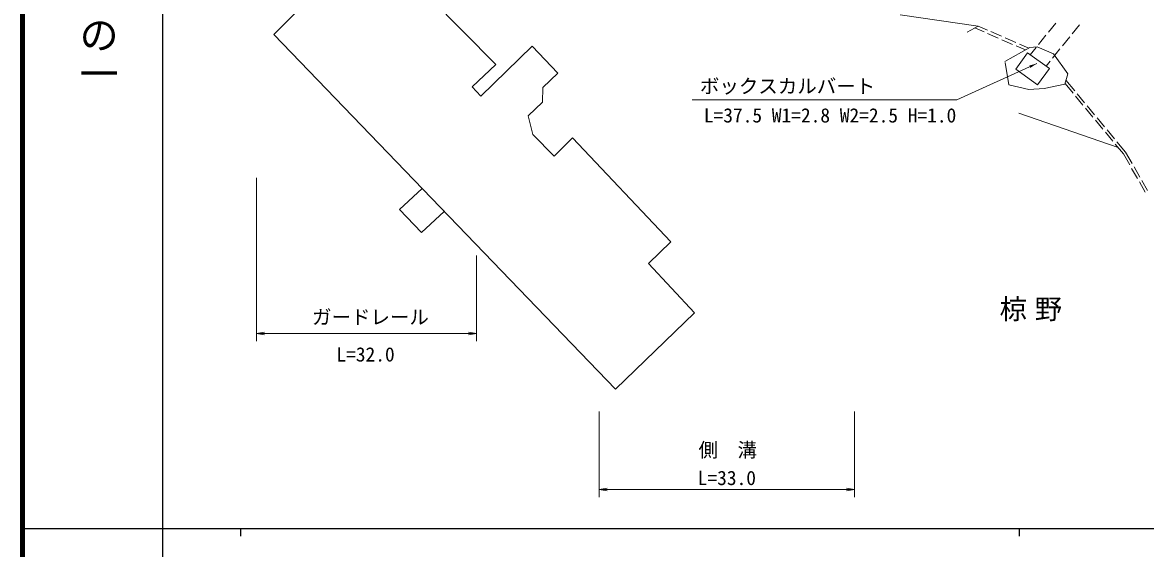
# Model space of a CAD drawing. Units: millimetres, scale not verified. Extents: x 40000 to 680000, y 20000 to 380000.
# Drawn here: x 40000 to 184223, y 202409 to 269919 of the extents above; entities that cross this region are included whole.
import ezdxf
from ezdxf.enums import TextEntityAlignment as Align

# ---------------------------------------------------------------- set-up
doc = ezdxf.new("R2010")
doc.units = ezdxf.units.MM
doc.header["$LTSCALE"] = 1000
doc.layers.add('M-BMK-HTXT', color=7, linetype='Continuous')
for name, color, linetype, lineweight in [('M-STR-HTXT', 7, 'Continuous', 13), ('M-TTL', 2, 'Continuous', 140), ('M-TTL-BAND', 7, 'Continuous', 25), ('M-WORK', 1, 'Continuous', 13)]:
    doc.layers.add(name, color=color, linetype=linetype, lineweight=lineweight)
doc.styles.add('@ＭＳ ゴシック', font='')
doc.styles.add('ＭＳ ゴシック', font='')
doc.styles.get('@ＭＳ ゴシック').set_extended_font_data('@MS Gothic')
doc.styles.get('ＭＳ ゴシック').set_extended_font_data('MS Gothic')

# ---------------------------------------------------------------- blocks, each defined once
blk = doc.blocks.new('filled_arrow')
at = {"color": 0, "linetype": 'Continuous', "lineweight": -2}
blk.add_solid([(7.5, 1.25), (0, 0), (7.5, -1.25)], dxfattribs=at)
blk = doc.blocks.new('open_arrow')
at = {"color": 0, "linetype": 'Continuous', "lineweight": -2}
blk.add_lwpolyline([(7.5, 1.25), (0, 0), (7.5, -1.25)], dxfattribs=at)

msp = doc.modelspace()

# ---------------------------------------------------------------- linework, layer by layer
at = {"layer": 'M-STR-HTXT'}
for p, q in [((171752, 268659), (172697, 269824)), ((170492, 267105), (171437, 268270)), ((174810, 268461), (175755, 269626)), ((173551, 266907), (174495, 268072)), ((169424, 265787), (170178, 266717)), ((172291, 265354), (173236, 266519)), ((171448, 264314), (171976, 264965)), ((70066, 250000), (70066, 229000)), ((98294, 240000), (98294, 229000)), ((70066, 230000), (98294, 230000)), ((114069, 220000), (114069, 209000)), ((146840, 220000), (146840, 209000)), ((114069, 210000), (146840, 210000))]:
    msp.add_line(p, q, dxfattribs=at)
msp.add_lwpolyline([(170268, 264646), (160000, 260000), (126000, 260000)], dxfattribs=at)
at = {"layer": 'M-TTL'}
msp.add_line((40000, 380000), (40000, 20000), dxfattribs=at)
at = {"layer": 'M-TTL-BAND'}
for p, q in [((58000, 370000), (58000, 20000)), ((40000, 205000), (579000, 205000)), ((68000, 205000), (68000, 204000)), ((168000, 205000), (168000, 204000))]:
    msp.add_line(p, q, dxfattribs=at)
at = {"layer": 'M-WORK'}
for p, q in [((100790, 264544), (84665, 280864)), ((75415, 271516), (72271, 268360)), ((152703, 270882), (162726, 269459)), ((72271, 268360), (116140, 222862)), ((162726, 269459), (161329, 268693)), ((162301, 269226), (163485, 268709)), ((162726, 269459), (163908, 268944)), ((163944, 268510), (165319, 267910)), ((164367, 268744), (165742, 268145)), ((105434, 266889), (98851, 260479)), ((108733, 263418), (105434, 266889)), ((165777, 267710), (167152, 267111)), ((166200, 267945), (167575, 267345)), ((167610, 266911), (168795, 266394)), ((168034, 267146), (169216, 266630)), ((166144, 264910), (169365, 266714)), ((167565, 263945), (169085, 266034)), ((169085, 266034), (171878, 264001)), ((169365, 266714), (170303, 266787)), ((170303, 266787), (172409, 265901)), ((172409, 265901), (174254, 263315)), ((97756, 261651), (100790, 264544)), ((166655, 261929), (166186, 264796)), ((170359, 261913), (167565, 263945)), ((171878, 264001), (170359, 261913)), ((106825, 261558), (108733, 263418)), ((174254, 263315), (173858, 262002)), ((174008, 262501), (175125, 261156)), ((98851, 260479), (97756, 261651)), ((106778, 259697), (106825, 261558)), ((169229, 261324), (166655, 261929)), ((171200, 261429), (169229, 261324)), ((173858, 262002), (171200, 261429)), ((173883, 262087), (174914, 260846)), ((104949, 257930), (106778, 259697)), ((175233, 260461), (176191, 259307)), ((175444, 260771), (176402, 259617)), ((167962, 258285), (180704, 253870)), ((176510, 258922), (177468, 257768)), ((176721, 259232), (177679, 258078)), ((105559, 255522), (104949, 257930)), ((177788, 257383), (178746, 256229)), ((177999, 257693), (178957, 256539)), ((108264, 252754), (105559, 255522)), ((179065, 255844), (180023, 254690)), ((179276, 256154), (180234, 255000)), ((110640, 255131), (108264, 252754)), ((123282, 241778), (110640, 255131)), ((180343, 254305), (181373, 253064)), ((180553, 254615), (181670, 253270)), ((181373, 253064), (182192, 251629)), ((181670, 253270), (182497, 251821)), ((182440, 251194), (183184, 249892)), ((182745, 251386), (183489, 250084)), ((183736, 249649), (184480, 248347)), ((88433, 245915), (91316, 248608)), ((183432, 249457), (184175, 248155)), ((91224, 242983), (88433, 245915)), ((94153, 245666), (91224, 242983)), ((120378, 238983), (123282, 241778)), ((126320, 232666), (120378, 238983)), ((116140, 222862), (126320, 232666))]:
    msp.add_line(p, q, dxfattribs=at)

# ---------------------------------------------------------------- block references
at = {"layer": 'M-STR-HTXT', "xscale": 133, "yscale": 133}
for name, p, rotation in [('filled_arrow', (170268, 264646), 204.3), ('open_arrow', (98294, 230000), 180), ('open_arrow', (146840, 210000), 180)]:
    msp.add_blockref(name, p, dxfattribs=dict(at, rotation=rotation))
for p in [(70066, 230000), (114069, 210000)]:
    msp.add_blockref('open_arrow', p, dxfattribs=at)

# ---------------------------------------------------------------- texts
at = {"layer": 'M-BMK-HTXT', "insert": (170000, 233000), "char_height": 2566, "attachment_point": 5, "style": 'ＭＳ ゴシック'}
msp.add_mtext('\\T1.29;椋野', dxfattribs=at)
at = {"layer": 'M-STR-HTXT', "style": 'ＭＳ ゴシック'}
for s, p in [('ボックスカルバート', (127000, 261750)), ('L=37.5 W1=2.8 W2=2.5 H=1.0', (127500, 258000))]:
    msp.add_text(s, height=1833, dxfattribs=at).set_placement(p, align=Align.MIDDLE_LEFT)
for s, p in [('ガードレール', (84691, 232112)), ('側\u3000溝', (130573, 215063))]:
    msp.add_text(s, height=1833, dxfattribs=at).set_placement(p, align=Align.MIDDLE_CENTER)
for s, p in [('L=32.0', (84058, 225858)), ('L=33.0', (130455, 210000))]:
    msp.add_text(s, height=1833, dxfattribs=at).set_placement(p, align=Align.BOTTOM_CENTER)
at = {"layer": 'M-TTL-BAND', "style": '@ＭＳ ゴシック'}
msp.add_text('縮尺千分の一', height=3666, rotation=270, dxfattribs=at).set_placement((49777, 275885), align=Align.MIDDLE_CENTER)

doc.saveas('drawing.dxf')
